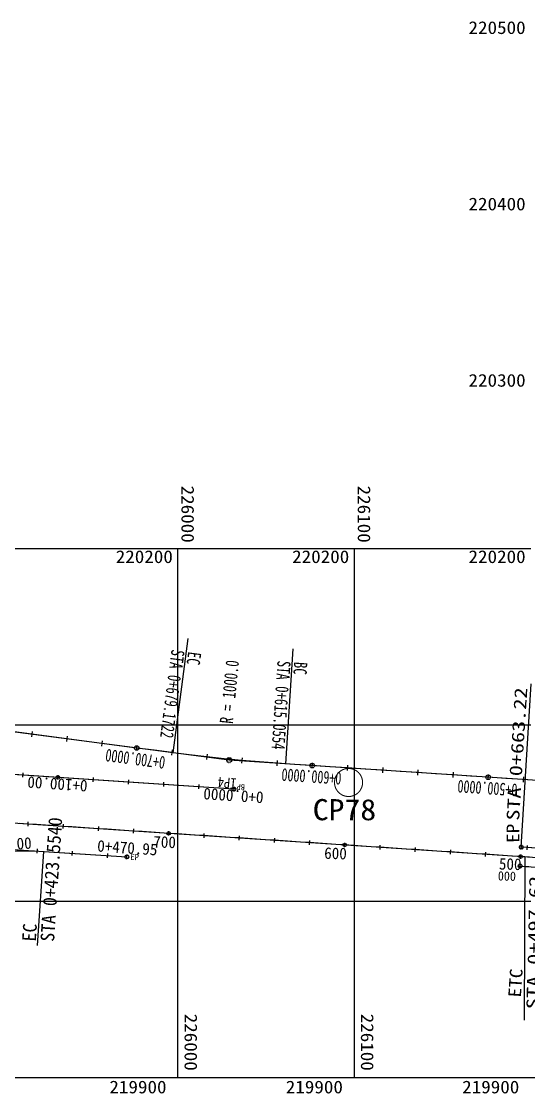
# Model space of a CAD drawing. Extents: x 229178 to 230988, y 219845 to 221404.
# Drawn here: x 229977 to 230264, y 220595 to 221203 of the extents above; entities that cross this region are included whole.
import ezdxf
from ezdxf.enums import TextEntityAlignment as Align

# ---------------------------------------------------------------- set-up
doc = ezdxf.new("R2010")
doc.units = 0
doc.header["$LTSCALE"] = 127
doc.header["$MEASUREMENT"] = 0
doc.layers.get('0').update_dxf_attribs({"linetype": 'CONTINUOUS'})
for name, color, linetype in [('CA-ALGN-CNTL', 2, 'CONTINUOUS'), ('CA-ALGN-IPLN', 1, 'CONTINUOUS'), ('CA-ALGN-IPSM', 2, 'CONTINUOUS'), ('CA-ALGN-STSM', 2, 'CONTINUOUS'), ('CA-ALGN-SUBL', 1, 'CONTINUOUS'), ('CA-ALGN-SUBT', 2, 'CONTINUOUS'), ('CA-ALGN-TEXT', 3, 'CONTINUOUS'), ('CA-TEXT', 3, 'CONTINUOUS'), ('CV-GRID-LINE', 1, 'CONTINUOUS'), ('CV-GRID-TEXT', 4, 'CONTINUOUS'), ('CV-SURV-SYMB', 3, 'CONTINUOUS'), ('CV-SURV-TEXT', 3, 'CONTINUOUS')]:
    doc.layers.add(name, color=color, linetype=linetype)
doc.styles.add('GHS', font='DotumChe.ttf')
doc.styles.add('GTXT', font='DotumChe.ttf')

# ---------------------------------------------------------------- blocks, each defined once
blk = doc.blocks.new('CVSVCPM')
at = {"const_width": 0.15}
blk.add_lwpolyline([(0, 2, -1), (0, -2, -1), (0, 2)], format="xyb", dxfattribs=at)
at = {"style": 'GTXT', "flags": 1}
blk.add_attdef('NO', text='', height=2.5, dxfattribs=at).set_placement((0, 4.76), align=Align.MIDDLE)
blk = doc.blocks.new('CASTAMM')
blk.add_line((0, -1.5), (0, 1.5))
blk.add_circle((0, 0), 1.3)
at = {"style": 'GTXT', "flags": 1}
for tag, p in [('XSEC_DAT', (0, -6.85)), ('STA_DST', (0, -3.62))]:
    blk.add_attdef(tag, text='', height=2.5, dxfattribs=at).set_placement(p, align=Align.MIDDLE)
blk = doc.blocks.new('CAIPMRK')
at = {"const_width": 0.1}
blk.add_lwpolyline([(-2, 0, -1), (2, 0, -1)], format="xyb", close=True, dxfattribs=at)
blk.add_circle((0, 0), 1.5)
blk = doc.blocks.new('CASTAMS')
blk.add_line((0, -1.5), (0, 1.5))
at = {"style": 'GTXT', "flags": 1}
for tag, p in [('XSEC_DAT', (0, -6.85)), ('STA_DST', (0, -3.62))]:
    blk.add_attdef(tag, text='', height=2.5, dxfattribs=at).set_placement(p, align=Align.MIDDLE)

msp = doc.modelspace()

# ---------------------------------------------------------------- linework, layer by layer
at = {"layer": 'CA-ALGN-CNTL'}
for points in [[(230271.46, 220772.58), (230261.48, 220773.24), (230251.5, 220773.9), (230241.53, 220774.56), (230231.55, 220775.22), (230221.57, 220775.88), (230211.59, 220776.54), (230201.61, 220777.2), (230191.63, 220777.86), (230181.66, 220778.52), (230171.68, 220779.18), (230161.7, 220779.84), (230151.72, 220780.5), (230141.74, 220781.16), (230131.77, 220781.81), (230126.72, 220782.15), (230121.79, 220782.49), (230111.82, 220783.25), (230101.85, 220784.1), (230091.9, 220785.06), (230081.96, 220786.12), (230072.02, 220787.28), (230062.92, 220788.42), (230062.1, 220788.53), (230052.19, 220789.83), (230042.27, 220791.13), (230032.36, 220792.42), (230022.44, 220793.72), (230012.52, 220795.02), (230002.61, 220796.32), (229992.69, 220797.61), (229982.78, 220798.91), (229972.86, 220800.21)], [(230264.92, 220729.22), (230262.3, 220729.39), (230259.93, 220729.55), (230254.94, 220729.88), (230249.95, 220730.21), (230244.96, 220730.54), (230239.97, 220730.87), (230234.98, 220731.2), (230230, 220731.53), (230225.01, 220731.86), (230220.02, 220732.19), (230215.03, 220732.52), (230210.04, 220732.85), (230205.05, 220733.18), (230200.06, 220733.51), (230195.07, 220733.84), (230190.08, 220734.17), (230185.09, 220734.49), (230180.1, 220734.82), (230175.11, 220735.15), (230170.13, 220735.48), (230165.14, 220735.81), (230160.15, 220736.14), (230155.16, 220736.47), (230150.17, 220736.8), (230145.18, 220737.13), (230140.19, 220737.46), (230135.2, 220737.79), (230130.21, 220738.12), (230125.22, 220738.45), (230120.23, 220738.78), (230115.25, 220739.11), (230110.26, 220739.44), (230105.27, 220739.77), (230100.28, 220740.1), (230095.29, 220740.43), (230090.3, 220740.76), (230085.31, 220741.09), (230080.32, 220741.42), (230075.33, 220741.75), (230070.34, 220742.08), (230065.35, 220742.41), (230060.37, 220742.74), (230055.38, 220743.07), (230050.39, 220743.4), (230045.4, 220743.73), (230040.41, 220744.06), (230035.42, 220744.39), (230030.43, 220744.72), (230025.44, 220745.05), (230020.45, 220745.38), (230015.46, 220745.71), (230010.47, 220746.04), (230005.48, 220746.37), (230000.5, 220746.7), (229995.51, 220747.03), (229990.52, 220747.36), (229985.53, 220747.68), (229980.54, 220748.01), (229975.55, 220748.34)], [(230268.49, 220734.34), (230263.5, 220734.67), (230260.28, 220734.89)], [(230259.58, 220724.21), (230264.57, 220723.88)]]:
    msp.add_lwpolyline(points, dxfattribs=at)
msp.add_lwpolyline([(230097.34, 220767.85), (229952.49, 220777.43, -0.093412), (229916.62, 220786.67), (229895.61, 220796.53, 0.528334), (229874.27, 220783.92), (229870.56, 220727.03, 0.552138), (229891.12, 220712.13), (229910.44, 220719.89, -0.112472), (229989.42, 220732.48), (230036.71, 220729.35)], format="xyb", dxfattribs=at)
at = {"layer": 'CA-ALGN-IPLN'}
for p, q in [((230094.72, 220784.26), (229693.99, 220836.7)), ((230361.56, 220766.63), (230094.72, 220784.26)), ((230097.34, 220767.85), (229933.68, 220778.67)), ((230441.15, 220717.57), (229679.91, 220767.88)), ((229948.5, 220735.18), (230036.71, 220729.35)), ((230369.94, 220727.64), (230260.28, 220734.89)), ((230259.58, 220724.21), (230463.74, 220710.72))]:
    msp.add_line(p, q, dxfattribs=at)
at = {"layer": 'CA-ALGN-SUBL'}
for p, q in [((230062.92, 220788.42), (230071.41, 220853.27)), ((230126.72, 220782.15), (230131.03, 220847.41)), ((230260.28, 220734.89), (230265.83, 220827.56)), ((229989.42, 220732.48), (229985.89, 220679.11)), ((230262.3, 220729.39), (230261.92, 220636.8))]:
    msp.add_line(p, q, dxfattribs=at)
at = {"layer": 'CV-GRID-LINE'}
for p, q in [((229965.65, 220904.26), (230265.65, 220904.26)), ((230065.65, 220604.26), (230065.65, 220904.26)), ((230165.65, 220904.26), (230265.65, 220904.26)), ((230165.65, 220804.26), (230165.65, 220904.26)), ((230165.65, 220804.26), (230165.65, 220904.26)), ((229965.65, 220804.26), (230065.65, 220804.26)), ((229965.65, 220804.26), (230065.65, 220804.26)), ((230065.65, 220804.26), (230165.65, 220804.26)), ((230065.65, 220704.26), (230065.65, 220804.26)), ((230065.65, 220804.26), (230165.65, 220804.26)), ((230065.65, 220704.26), (230065.65, 220804.26)), ((230165.65, 220804.26), (230265.65, 220804.26)), ((230165.65, 220804.26), (230265.65, 220804.26)), ((230165.65, 220604.26), (230165.65, 220804.26)), ((230165.65, 220704.26), (230165.65, 220804.26)), ((229965.65, 220704.26), (230065.65, 220704.26)), ((229965.65, 220704.26), (230065.65, 220704.26)), ((230065.65, 220704.26), (230165.65, 220704.26)), ((230065.65, 220704.26), (230165.65, 220704.26)), ((230165.65, 220704.26), (230265.65, 220704.26)), ((230165.65, 220704.26), (230265.65, 220704.26)), ((229565.65, 220604.26), (230365.65, 220604.26))]:
    msp.add_line(p, q, dxfattribs=at)

# ---------------------------------------------------------------- block references
at = {"layer": 'CA-ALGN-IPSM'}
for p, xscale, yscale, rotation in [((230094.72, 220784.26), 0.9, 0.9, 306.6051602463559), ((230097.34, 220767.85), 0.7, 0.7, 46.38890175469881), ((230260.28, 220734.89), 0.7000000000000135, 0.7000000000000028, 0.7570996811232898), ((230036.71, 220729.35), 0.7, 0.7, 20.68295652188065), ((230259.58, 220724.21), 0.7000000000000135, 0.7000000000000028, 0.7570996811232898)]:
    msp.add_blockref('CAIPMRK', p, dxfattribs=dict(at, xscale=xscale, yscale=yscale, rotation=rotation))
at = {"layer": 'CA-ALGN-STSM'}
for name, p, rotation in [('CASTAMS', (229982.78, 220798.91), 172.5450428114134), ('CASTAMS', (230002.61, 220796.32), 172.5450428111249), ('CASTAMS', (230022.44, 220793.72), 172.5450428114134), ('CASTAMM', (230042.27, 220791.13), 352.5450428114299), ('CASTAMS', (230062.1, 220788.53), 172.5450428114134), ('CASTAMS', (230081.96, 220786.12), 173.6435683017656), ('CASTAMS', (230101.85, 220784.1), 174.7894039403361), ('CASTAMS', (230121.79, 220782.49), 175.9352702749328), ('CASTAMM', (230141.74, 220781.16), 356.2186003442339), ('CASTAMS', (230161.7, 220779.84), 176.2186003442504), ('CASTAMS', (230181.66, 220778.52), 176.218600344397), ('CASTAMS', (230201.61, 220777.2), 176.218600344397), ('CASTAMS', (230221.57, 220775.88), 176.218600344397), ('CASTAMM', (230241.53, 220774.56), 356.2186681684522), ('CASTAMS', (230261.48, 220773.24), 176.2185877487472)]:
    msp.add_blockref(name, p, dxfattribs=dict(at, rotation=rotation))
at = {"layer": 'CA-ALGN-STSM', "zscale": 0.8}
for p, xscale, yscale, rotation in [((229977.61, 220775.77), 0.7999999999907403, 0.7999999999883585, 176.218668122124), ((230017.52, 220773.13), 0.8000000000121034, 0.7999999999883585, 176.2186681305809), ((230037.48, 220771.81), 0.7999999999869016, 0.7999999999883585, 176.2186681262837), ((230057.43, 220770.49), 0.7999999999926597, 0.7999999999883585, 176.2186681200441), ((230077.39, 220769.17), 0.7999999999907403, 0.7999999999883585, 176.218668122124), ((229980.54, 220748.01), 0.8, 0.8, 176.2186066432573), ((230000.5, 220746.7), 0.8, 0.8, 176.2185877500338), ((230020.45, 220745.38), 0.8, 0.8, 176.2186066468051), ((230040.41, 220744.06), 0.8, 0.8, 176.2185877533616), ((230080.32, 220741.42), 0.8, 0.8, 176.2186066432573), ((230100.28, 220740.1), 0.8, 0.8, 176.2185877500338), ((230120.23, 220738.78), 0.8, 0.8, 176.2186066432573), ((230140.19, 220737.46), 0.8, 0.8, 176.2185877500338), ((229985.87, 220732.68), 0.7999999999872526, 0.7999999999883585, 357.3499545594854), ((230005.83, 220731.39), 0.8000000000047642, 0.7999999999883585, 356.2186676960433), ((230180.1, 220734.82), 0.8, 0.8, 176.2186066468051), ((230200.06, 220733.51), 0.8, 0.8, 176.218587746706), ((230220.02, 220732.19), 0.8, 0.8, 176.2186066432573), ((230263.5, 220734.67), 0.8, 0.8, 176.2185877500338), ((230025.78, 220730.07), 0.8000000000086029, 0.7999999999883585, 356.2186676918836), ((230025.78, 220730.07), 0.8000000000086029, 0.7999999999883585, 356.2186676918836), ((230239.97, 220730.87), 0.8, 0.8, 176.2185877500338)]:
    msp.add_blockref('CASTAMS', p, dxfattribs=dict(at, xscale=xscale, yscale=yscale, rotation=rotation))
at = {"layer": 'CA-ALGN-STSM'}
for p, xscale, yscale, rotation in [((229997.56, 220774.45), 0.799999999988821, 0.7999999999883585, 356.2186681242038), ((230097.34, 220767.85), 0.7999999999907403, 0.7999999999883585, 176.218668122124), ((230060.37, 220742.74), 0.8, 0.8, 356.2186756507822), ((230160.15, 220736.14), 0.8, 0.8, 356.218613377861), ((230260.28, 220734.89), 0.8, 0.8, 356.2186191376373), ((230036.71, 220729.35), 0.7999999999959002, 0.7999999999883585, 359.3585528968839), ((230259.93, 220729.55), 0.8, 0.8, 356.3581181831271), ((230259.58, 220724.21), 0.8, 0.8, 356.2186133776946)]:
    msp.add_blockref('CASTAMM', p, dxfattribs=dict(at, xscale=xscale, yscale=yscale, rotation=rotation))
at = {"layer": 'CV-SURV-SYMB', "xscale": 3.981049539986998, "yscale": 3.981049539986998, "zscale": 4.423388377792435}
msp.add_blockref('CVSVCPM', (230162.36, 220771.58), dxfattribs=at)

# ---------------------------------------------------------------- texts
at = {"layer": 'CA-ALGN-SUBT', "style": 'GHS'}
for s, height, rotation, width, p, p2 in [('  STA 0+679.1722', 7.5, 262.54497, 0.704062, (230062.98, 220854.37), (230055.51, 220797.26)), ('  EC', 7.5, 262.54497, 0.704063, (230072.4, 220853.14), (230070.53, 220838.86)), ('  STA 0+615.0554', 7.5, 266.2186, 0.704063, (230122.55, 220847.97), (230118.75, 220790.49)), ('  BC', 7.5, 266.2186, 0.704062, (230132.03, 220847.34), (230131.08, 220832.97)), ('STA 0+663.22', 7.2, 86.43821, 1.283447, (230259.05, 220749.79), (230263.75, 220825.24)), ('EP', 7.2, 90.8289, 1.100098, (230259.21, 220737.42), (230259.05, 220748.22)), ('STA 0+497.62', 7.2, 88.84954, 1.283447, (230270.39, 220642.95), (230271.91, 220718.53)), ('ETC', 7.2, 86.21862, 1.100098, (230260.04, 220649.59), (230261.11, 220665.75))]:
    msp.add_text(s, height=height, rotation=rotation, dxfattribs=dict(at, width=width)).set_placement(p, p2, align=Align.FIT)
for s, p in [('STA 0+423.5540', (229995.42, 220681.14)), ('EC', (229985.03, 220681.25))]:
    msp.add_text(s, height=7.8, rotation=86.21861, dxfattribs=at).set_placement(p)
at = {"layer": 'CA-ALGN-TEXT', "style": 'GHS'}
for s, height, rotation, width, p, p2 in [('0+700.0000', 7.2, 172.54497, 0.692654, (230058.78, 220786.24), (230025.06, 220790.66)), ('0+600.0000', 7.2, 176.2186, 0.692654, (230158.53, 220777.34), (230124.6, 220779.58)), ('IP4', 6, 174.38179, 0.855632, (230098.97, 220773.8), (230088.52, 220774.83)), ('0+500.0000', 7.2, 176.2186, 0.692654, (230258.31, 220770.75), (230224.38, 220772.99))]:
    msp.add_text(s, height=height, rotation=rotation, dxfattribs=dict(at, width=width)).set_placement(p, p2, align=Align.FIT)
for s, rotation, p in [('0+100.00', 176.21865, (229997.53, 220773.95)), ('0+0.0000', 176.21865, (230097.31, 220767.36)), ('0+400.00', 3.71613, (229965.85, 220732.99)), ('0+470.95', 356.21861, (230036.74, 220731.31))]:
    msp.add_text(s, height=6.6, rotation=rotation, dxfattribs=at).set_placement(p, align=Align.CENTER)
msp.add_text('BP', height=3.5, rotation=176.21865, dxfattribs=at).set_placement((230098.98, 220770.87), align=Align.RIGHT)
for s, height, rotation, p in [('700', 6.6, 358.33412, (230051.59, 220734.71)), ('600', 6.6, 358.33412, (230148.48, 220728.31)), ('EP', 3.5, 356.21861, (230038.58, 220727.72)), ('500', 6.6, 358.33412, (230247.52, 220722.24)), ('000', 5.28, 358.33412, (230246.93, 220716.03))]:
    msp.add_text(s, height=height, rotation=rotation, dxfattribs=at).set_placement(p)
at = {"layer": 'CA-TEXT', "style": 'GHS', "width": 0.704063}
msp.add_text('R = 1000.0', height=7.5, rotation=84.38179, dxfattribs=at).set_placement((230096.73, 220804.68), (230100.25, 220840.51), align=Align.FIT)
at = {"layer": 'CV-GRID-TEXT', "style": 'GHS', "width": 1.100098}
for s, p, p2 in [('220500', (230230.35, 221196.01), (230262.75, 221196.01)), ('220400', (230230.35, 221096.01), (230262.75, 221096.01)), ('220300', (230230.35, 220996.01), (230262.75, 220996.01)), ('220200', (230030.35, 220896.01), (230062.75, 220896.01)), ('220200', (230130.35, 220896.01), (230162.75, 220896.01)), ('220200', (230230.35, 220896.01), (230262.75, 220896.01)), ('219900', (230026.76, 220595.3), (230059.16, 220595.3)), ('219900', (230126.76, 220595.3), (230159.16, 220595.3)), ('219900', (230226.76, 220595.3), (230259.16, 220595.3))]:
    msp.add_text(s, height=7.2, dxfattribs=at).set_placement(p, p2, align=Align.FIT)
for s, p, p2 in [('226000', (230067.6, 220939.92), (230067.6, 220907.52)), ('226100', (230167.6, 220939.92), (230167.6, 220907.52)), ('226000', (230069.39, 220640.47), (230069.39, 220608.07)), ('226100', (230169.39, 220640.47), (230169.39, 220608.07))]:
    msp.add_text(s, height=7.2, rotation=270, dxfattribs=at).set_placement(p, p2, align=Align.FIT)
at = {"layer": 'CV-SURV-TEXT', "style": 'GHS', "width": 1.100098}
msp.add_text('CP78', height=12, dxfattribs=at).set_placement((230142.03, 220750.16), (230178.03, 220750.16), align=Align.FIT)

doc.saveas('drawing.dxf')
